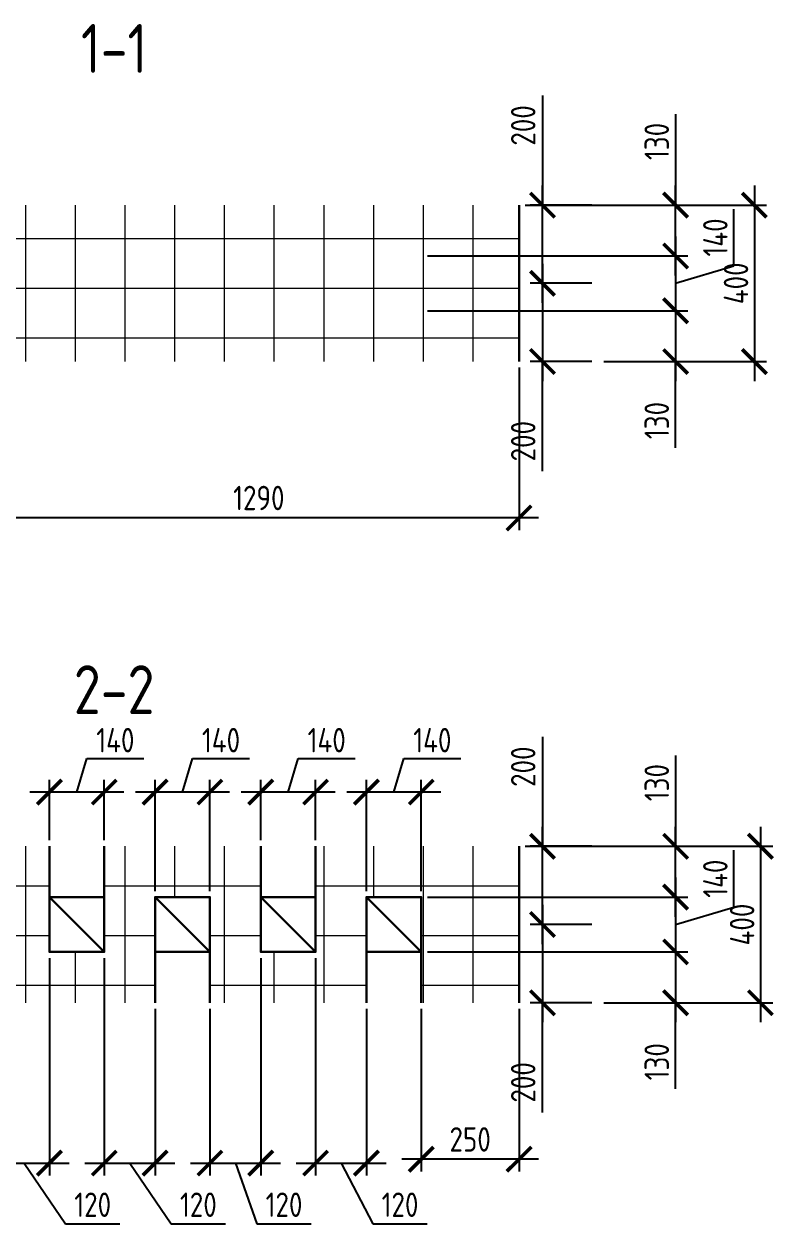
# Model space of a CAD drawing. Header units: millimetres. Extents: x -56498 to 234605, y -296269 to -29969.
# Drawn here: x 171042 to 172958, y -286365 to -283296 of the extents above; entities that cross this region are included whole.
import ezdxf
from ezdxf.enums import TextEntityAlignment as Align

# ---------------------------------------------------------------- set-up
doc = ezdxf.new("R2010")
doc.units = ezdxf.units.MM
doc.header["$LTSCALE"] = 100
doc.header["$PDMODE"] = 35
for name, color, linetype, lineweight in [('0.3', 7, 'Continuous', 30), ('Примітки 0.09', 200, 'Continuous', 9), ('Розміри 0.09', 5, 'Continuous', 9), ('Штрихування 0.09', 253, 'Continuous', 9)]:
    doc.layers.add(name, color=color, linetype=linetype, lineweight=lineweight)
doc.styles.add('GOST 2.304', font='CS_Gost2304.shx')
doc.dimstyles.new('SPDS', dxfattribs={"dimscale": 100, "dimtxt": 2.5, "dimasz": 2.5, "dimexe": 1.25, "dimexo": 0.625, "dimtad": 1, "dimrnd": 0.001, "dimtxsty": 'GOST 2.304', "dimblk": 'ARCHTICK', "dimcen": 2.5, "dimdle": 2, "dimadec": 0, "dimazin": 2, "dimtfac": 0.75, "dimtmove": 1, "dimatfit": 3, "dimfxl": 0, "dimtolj": 1, "dimarcsym": 0})

# ---------------------------------------------------------------- blocks, each defined once
blk = doc.blocks.new('_ArchTick')
at = {"color": 0, "linetype": 'ByBlock', "const_width": 0.15}
blk.add_lwpolyline([(-0.5, -0.5), (0.5, 0.5)], dxfattribs=at)
blk = doc.blocks.new('*D763')
at = {"layer": 'Defpoints', "color": 0, "transparency": 16777216}
for p in [(170976.6, -284159.5), (172306.6, -284159.5), (170976.6, -284559.5)]:
    blk.add_point(p, dxfattribs=at)
at = {"layer": 'Розміри 0.09', "color": 0, "lineweight": -2, "transparency": 16777216}
for p, q in [((170976.6, -284175.1), (170976.6, -284590.7)), ((172306.6, -284175.1), (172306.6, -284590.7)), ((172356.6, -284559.5), (170926.6, -284559.5))]:
    blk.add_line(p, q, dxfattribs=at)
at = {"layer": 'Розміри 0.09', "color": 0, "lineweight": -2, "transparency": 16777216, "xscale": 62.5, "yscale": 62.5, "zscale": 62.5, "rotation": 180}
blk.add_blockref('_ArchTick', (170976.6, -284559.5), dxfattribs=at)
at = {"layer": 'Розміри 0.09', "color": 0, "lineweight": -2, "transparency": 16777216, "xscale": 62.5, "yscale": 62.5, "zscale": 62.5}
blk.add_blockref('_ArchTick', (172306.6, -284559.5), dxfattribs=at)
at = {"layer": 'Розміри 0.09', "color": 0, "transparency": 16777216, "insert": (171641.6, -284508.4), "char_height": 62.5, "attachment_point": 5, "style": 'GOST 2.304'}
blk.add_mtext('\\A1;1290', dxfattribs=at)
blk = doc.blocks.new('*D713')
at = {"layer": 'Defpoints', "color": 0, "transparency": 16777216}
for p in [(171106.6, -285260.4), (171106.6, -285399), (171246.6, -285399)]:
    blk.add_point(p, dxfattribs=at)
at = {"layer": 'Розміри 0.09', "color": 0, "lineweight": -2, "transparency": 16777216}
for p, q in [((171176.6, -285260.4), (171202.4, -285174.5)), ((171202.4, -285174.5), (171347.7, -285174.5)), ((171106.6, -285383.4), (171106.6, -285229.1)), ((171246.6, -285383.4), (171246.6, -285229.1)), ((171296.6, -285260.4), (171056.6, -285260.4))]:
    blk.add_line(p, q, dxfattribs=at)
at = {"layer": 'Розміри 0.09', "color": 0, "lineweight": -2, "transparency": 16777216, "xscale": 62.5, "yscale": 62.5, "zscale": 62.5, "rotation": 180}
blk.add_blockref('_ArchTick', (171106.6, -285260.4), dxfattribs=at)
at = {"layer": 'Розміри 0.09', "color": 0, "lineweight": -2, "transparency": 16777216, "xscale": 62.5, "yscale": 62.5, "zscale": 62.5}
blk.add_blockref('_ArchTick', (171246.6, -285260.4), dxfattribs=at)
at = {"layer": 'Розміри 0.09', "color": 0, "transparency": 16777216, "insert": (171275, -285127.6), "char_height": 62.5, "attachment_point": 5, "style": 'GOST 2.304'}
blk.add_mtext('\\A1;140', dxfattribs=at)
blk = doc.blocks.new('*D714')
at = {"layer": 'Defpoints', "color": 0, "transparency": 16777216}
for p in [(171376.6, -285260.4), (171376.6, -285529), (171516.6, -285529)]:
    blk.add_point(p, dxfattribs=at)
at = {"layer": 'Розміри 0.09', "color": 0, "lineweight": -2, "transparency": 16777216}
for p, q in [((171446.6, -285260.4), (171472.4, -285174.5)), ((171472.4, -285174.5), (171617.7, -285174.5)), ((171376.6, -285513.4), (171376.6, -285229.1)), ((171516.6, -285513.4), (171516.6, -285229.1)), ((171566.6, -285260.4), (171326.6, -285260.4))]:
    blk.add_line(p, q, dxfattribs=at)
at = {"layer": 'Розміри 0.09', "color": 0, "lineweight": -2, "transparency": 16777216, "xscale": 62.5, "yscale": 62.5, "zscale": 62.5, "rotation": 180}
blk.add_blockref('_ArchTick', (171376.6, -285260.4), dxfattribs=at)
at = {"layer": 'Розміри 0.09', "color": 0, "lineweight": -2, "transparency": 16777216, "xscale": 62.5, "yscale": 62.5, "zscale": 62.5}
blk.add_blockref('_ArchTick', (171516.6, -285260.4), dxfattribs=at)
at = {"layer": 'Розміри 0.09', "color": 0, "transparency": 16777216, "insert": (171545, -285127.6), "char_height": 62.5, "attachment_point": 5, "style": 'GOST 2.304'}
blk.add_mtext('\\A1;140', dxfattribs=at)
blk = doc.blocks.new('*D715')
at = {"layer": 'Defpoints', "color": 0, "transparency": 16777216}
for p in [(171646.6, -285260.4), (171646.6, -285399), (171786.6, -285399)]:
    blk.add_point(p, dxfattribs=at)
at = {"layer": 'Розміри 0.09', "color": 0, "lineweight": -2, "transparency": 16777216}
for p, q in [((171716.6, -285260.4), (171742.4, -285174.5)), ((171742.4, -285174.5), (171887.7, -285174.5)), ((171646.6, -285383.4), (171646.6, -285229.1)), ((171786.6, -285383.4), (171786.6, -285229.1)), ((171836.6, -285260.4), (171596.6, -285260.4))]:
    blk.add_line(p, q, dxfattribs=at)
at = {"layer": 'Розміри 0.09', "color": 0, "lineweight": -2, "transparency": 16777216, "xscale": 62.5, "yscale": 62.5, "zscale": 62.5, "rotation": 180}
blk.add_blockref('_ArchTick', (171646.6, -285260.4), dxfattribs=at)
at = {"layer": 'Розміри 0.09', "color": 0, "lineweight": -2, "transparency": 16777216, "xscale": 62.5, "yscale": 62.5, "zscale": 62.5}
blk.add_blockref('_ArchTick', (171786.6, -285260.4), dxfattribs=at)
at = {"layer": 'Розміри 0.09', "color": 0, "transparency": 16777216, "insert": (171815, -285127.6), "char_height": 62.5, "attachment_point": 5, "style": 'GOST 2.304'}
blk.add_mtext('\\A1;140', dxfattribs=at)
blk = doc.blocks.new('*D716')
at = {"layer": 'Defpoints', "color": 0, "transparency": 16777216}
for p in [(171916.6, -285260.4), (171916.6, -285529), (172056.6, -285529)]:
    blk.add_point(p, dxfattribs=at)
at = {"layer": 'Розміри 0.09', "color": 0, "lineweight": -2, "transparency": 16777216}
for p, q in [((171986.6, -285260.4), (172012.4, -285174.5)), ((172012.4, -285174.5), (172157.7, -285174.5)), ((171916.6, -285513.4), (171916.6, -285229.1)), ((172056.6, -285513.4), (172056.6, -285229.1)), ((172106.6, -285260.4), (171866.6, -285260.4))]:
    blk.add_line(p, q, dxfattribs=at)
at = {"layer": 'Розміри 0.09', "color": 0, "lineweight": -2, "transparency": 16777216, "xscale": 62.5, "yscale": 62.5, "zscale": 62.5, "rotation": 180}
blk.add_blockref('_ArchTick', (171916.6, -285260.4), dxfattribs=at)
at = {"layer": 'Розміри 0.09', "color": 0, "lineweight": -2, "transparency": 16777216, "xscale": 62.5, "yscale": 62.5, "zscale": 62.5}
blk.add_blockref('_ArchTick', (172056.6, -285260.4), dxfattribs=at)
at = {"layer": 'Розміри 0.09', "color": 0, "transparency": 16777216, "insert": (172085, -285127.6), "char_height": 62.5, "attachment_point": 5, "style": 'GOST 2.304'}
blk.add_mtext('\\A1;140', dxfattribs=at)
blk = doc.blocks.new('*D718')
at = {"layer": 'Defpoints', "color": 0, "transparency": 16777216}
for p in [(170976.6, -285669), (171106.6, -285669), (171106.6, -286209)]:
    blk.add_point(p, dxfattribs=at)
at = {"layer": 'Розміри 0.09', "color": 0, "lineweight": -2, "transparency": 16777216}
for p, q in [((170976.6, -285684.6), (170976.6, -286240.3)), ((171106.6, -285684.6), (171106.6, -286240.3)), ((170926.6, -286209), (171156.6, -286209)), ((171041.6, -286209), (171147.6, -286364.7)), ((171147.6, -286364.7), (171286.7, -286364.7))]:
    blk.add_line(p, q, dxfattribs=at)
at = {"layer": 'Розміри 0.09', "color": 0, "lineweight": -2, "transparency": 16777216, "xscale": 62.5, "yscale": 62.5, "zscale": 62.5, "rotation": 180}
blk.add_blockref('_ArchTick', (170976.6, -286209), dxfattribs=at)
at = {"layer": 'Розміри 0.09', "color": 0, "lineweight": -2, "transparency": 16777216, "xscale": 62.5, "yscale": 62.5, "zscale": 62.5}
blk.add_blockref('_ArchTick', (171106.6, -286209), dxfattribs=at)
at = {"layer": 'Розміри 0.09', "color": 0, "transparency": 16777216, "insert": (171217.1, -286315.4), "char_height": 62.5, "attachment_point": 5, "style": 'GOST 2.304'}
blk.add_mtext('\\A1;120', dxfattribs=at)
blk = doc.blocks.new('*D719')
at = {"layer": 'Defpoints', "color": 0, "transparency": 16777216}
for p in [(171246.6, -285669), (171376.6, -285799), (171376.6, -286209)]:
    blk.add_point(p, dxfattribs=at)
at = {"layer": 'Розміри 0.09', "color": 0, "lineweight": -2, "transparency": 16777216}
for p, q in [((171246.6, -285684.6), (171246.6, -286240.3)), ((171376.6, -285814.6), (171376.6, -286240.3)), ((171196.6, -286209), (171426.6, -286209)), ((171311.6, -286209), (171417.6, -286364.7)), ((171417.6, -286364.7), (171556.7, -286364.7))]:
    blk.add_line(p, q, dxfattribs=at)
at = {"layer": 'Розміри 0.09', "color": 0, "lineweight": -2, "transparency": 16777216, "xscale": 62.5, "yscale": 62.5, "zscale": 62.5, "rotation": 180}
blk.add_blockref('_ArchTick', (171246.6, -286209), dxfattribs=at)
at = {"layer": 'Розміри 0.09', "color": 0, "lineweight": -2, "transparency": 16777216, "xscale": 62.5, "yscale": 62.5, "zscale": 62.5}
blk.add_blockref('_ArchTick', (171376.6, -286209), dxfattribs=at)
at = {"layer": 'Розміри 0.09', "color": 0, "transparency": 16777216, "insert": (171487.1, -286315.4), "char_height": 62.5, "attachment_point": 5, "style": 'GOST 2.304'}
blk.add_mtext('\\A1;120', dxfattribs=at)
blk = doc.blocks.new('*D720')
at = {"layer": 'Defpoints', "color": 0, "transparency": 16777216}
for p in [(171646.6, -285669), (171516.6, -285799), (171646.6, -286209)]:
    blk.add_point(p, dxfattribs=at)
at = {"layer": 'Розміри 0.09', "color": 0, "lineweight": -2, "transparency": 16777216}
for p, q in [((171646.6, -285684.6), (171646.6, -286240.3)), ((171516.6, -285814.6), (171516.6, -286240.3)), ((171466.6, -286209), (171696.6, -286209)), ((171581.6, -286209), (171636.5, -286364.7)), ((171636.5, -286364.7), (171775.5, -286364.7))]:
    blk.add_line(p, q, dxfattribs=at)
at = {"layer": 'Розміри 0.09', "color": 0, "lineweight": -2, "transparency": 16777216, "xscale": 62.5, "yscale": 62.5, "zscale": 62.5, "rotation": 180}
blk.add_blockref('_ArchTick', (171516.6, -286209), dxfattribs=at)
at = {"layer": 'Розміри 0.09', "color": 0, "lineweight": -2, "transparency": 16777216, "xscale": 62.5, "yscale": 62.5, "zscale": 62.5}
blk.add_blockref('_ArchTick', (171646.6, -286209), dxfattribs=at)
at = {"layer": 'Розміри 0.09', "color": 0, "transparency": 16777216, "insert": (171706, -286315.4), "char_height": 62.5, "attachment_point": 5, "style": 'GOST 2.304'}
blk.add_mtext('\\A1;120', dxfattribs=at)
blk = doc.blocks.new('*D721')
at = {"layer": 'Defpoints', "color": 0, "transparency": 16777216}
for p in [(171786.6, -285669), (171916.6, -285799), (171916.6, -286209)]:
    blk.add_point(p, dxfattribs=at)
at = {"layer": 'Розміри 0.09', "color": 0, "lineweight": -2, "transparency": 16777216}
for p, q in [((171786.6, -285684.6), (171786.6, -286240.3)), ((171916.6, -285814.6), (171916.6, -286240.3)), ((171736.6, -286209), (171966.6, -286209)), ((171851.6, -286209), (171932.9, -286364.7)), ((171932.9, -286364.7), (172071.9, -286364.7))]:
    blk.add_line(p, q, dxfattribs=at)
at = {"layer": 'Розміри 0.09', "color": 0, "lineweight": -2, "transparency": 16777216, "xscale": 62.5, "yscale": 62.5, "zscale": 62.5, "rotation": 180}
blk.add_blockref('_ArchTick', (171786.6, -286209), dxfattribs=at)
at = {"layer": 'Розміри 0.09', "color": 0, "lineweight": -2, "transparency": 16777216, "xscale": 62.5, "yscale": 62.5, "zscale": 62.5}
blk.add_blockref('_ArchTick', (171916.6, -286209), dxfattribs=at)
at = {"layer": 'Розміри 0.09', "color": 0, "transparency": 16777216, "insert": (172002.4, -286315.4), "char_height": 62.5, "attachment_point": 5, "style": 'GOST 2.304'}
blk.add_mtext('\\A1;120', dxfattribs=at)
blk = doc.blocks.new('*D722')
at = {"layer": 'Defpoints', "color": 0, "transparency": 16777216}
for p in [(172056.6, -285799), (172306.6, -285799), (172056.6, -286199)]:
    blk.add_point(p, dxfattribs=at)
at = {"layer": 'Розміри 0.09', "color": 0, "lineweight": -2, "transparency": 16777216}
for p, q in [((172056.6, -285814.6), (172056.6, -286230.3)), ((172306.6, -285814.6), (172306.6, -286230.3)), ((172356.6, -286199), (172006.6, -286199))]:
    blk.add_line(p, q, dxfattribs=at)
at = {"layer": 'Розміри 0.09', "color": 0, "lineweight": -2, "transparency": 16777216, "xscale": 62.5, "yscale": 62.5, "zscale": 62.5, "rotation": 180}
blk.add_blockref('_ArchTick', (172056.6, -286199), dxfattribs=at)
at = {"layer": 'Розміри 0.09', "color": 0, "lineweight": -2, "transparency": 16777216, "xscale": 62.5, "yscale": 62.5, "zscale": 62.5}
blk.add_blockref('_ArchTick', (172306.6, -286199), dxfattribs=at)
at = {"layer": 'Розміри 0.09', "color": 0, "transparency": 16777216, "insert": (172181.6, -286148.4), "char_height": 62.5, "attachment_point": 5, "style": 'GOST 2.304'}
blk.add_mtext('\\A1;250', dxfattribs=at)
blk = doc.blocks.new('*D723')
at = {"layer": 'Defpoints', "color": 0, "transparency": 16777216}
for p in [(172306.6, -285399), (172706.6, -285399), (172056.6, -285529)]:
    blk.add_point(p, dxfattribs=at)
at = {"layer": 'Розміри 0.09', "color": 0, "lineweight": -2, "transparency": 16777216}
for p, q in [((172706.6, -285166.7), (172706.6, -285399)), ((172706.6, -285579), (172706.6, -285349)), ((172322.2, -285399), (172737.8, -285399)), ((172072.2, -285529), (172737.8, -285529))]:
    blk.add_line(p, q, dxfattribs=at)
at = {"layer": 'Розміри 0.09', "color": 0, "lineweight": -2, "transparency": 16777216, "xscale": 62.5, "yscale": 62.5, "zscale": 62.5}
for p, rotation in [((172706.6, -285399), 90), ((172706.6, -285529), 270)]:
    blk.add_blockref('_ArchTick', p, dxfattribs=dict(at, rotation=rotation))
at = {"layer": 'Розміри 0.09', "color": 0, "transparency": 16777216, "insert": (172658.4, -285236.2), "char_height": 62.5, "attachment_point": 5, "rotation": 90, "style": 'GOST 2.304'}
blk.add_mtext('\\A1;130', dxfattribs=at)
blk = doc.blocks.new('*D724')
at = {"layer": 'Defpoints', "color": 0, "transparency": 16777216}
for p in [(172056.6, -285529), (172056.6, -285669), (172706.6, -285669)]:
    blk.add_point(p, dxfattribs=at)
at = {"layer": 'Розміри 0.09', "color": 0, "lineweight": -2, "transparency": 16777216}
for p, q in [((172855, -285554.5), (172855, -285409.2)), ((172706.6, -285479), (172706.6, -285719)), ((172072.2, -285529), (172737.8, -285529)), ((172706.6, -285599), (172855, -285554.5)), ((172072.2, -285669), (172737.8, -285669))]:
    blk.add_line(p, q, dxfattribs=at)
at = {"layer": 'Розміри 0.09', "color": 0, "lineweight": -2, "transparency": 16777216, "xscale": 62.5, "yscale": 62.5, "zscale": 62.5}
for p, rotation in [((172706.6, -285529), 90), ((172706.6, -285669), 270)]:
    blk.add_blockref('_ArchTick', p, dxfattribs=dict(at, rotation=rotation))
at = {"layer": 'Розміри 0.09', "color": 0, "transparency": 16777216, "insert": (172808.1, -285481.8), "char_height": 62.5, "attachment_point": 5, "rotation": 90, "style": 'GOST 2.304'}
blk.add_mtext('\\A1;140', dxfattribs=at)
blk = doc.blocks.new('*D725')
at = {"layer": 'Defpoints', "color": 0, "transparency": 16777216}
for p in [(172056.6, -285669), (172507.8, -285799), (172706.6, -285799)]:
    blk.add_point(p, dxfattribs=at)
at = {"layer": 'Розміри 0.09', "color": 0, "lineweight": -2, "transparency": 16777216}
for p, q in [((172706.6, -285619), (172706.6, -285849)), ((172072.2, -285669), (172737.8, -285669)), ((172523.4, -285799), (172737.8, -285799)), ((172706.6, -286019.4), (172706.6, -285799))]:
    blk.add_line(p, q, dxfattribs=at)
at = {"layer": 'Розміри 0.09', "color": 0, "lineweight": -2, "transparency": 16777216, "xscale": 62.5, "yscale": 62.5, "zscale": 62.5}
for p, rotation in [((172706.6, -285669), 90), ((172706.6, -285799), 270)]:
    blk.add_blockref('_ArchTick', p, dxfattribs=dict(at, rotation=rotation))
at = {"layer": 'Розміри 0.09', "color": 0, "transparency": 16777216, "insert": (172658.4, -285949.8), "char_height": 62.5, "attachment_point": 5, "rotation": 90, "style": 'GOST 2.304'}
blk.add_mtext('\\A1;130', dxfattribs=at)
blk = doc.blocks.new('*D726')
at = {"layer": 'Defpoints', "color": 0, "transparency": 16777216}
for p in [(172366.4, -285399), (172507.8, -285399), (172507.8, -285599)]:
    blk.add_point(p, dxfattribs=at)
at = {"layer": 'Розміри 0.09', "color": 0, "lineweight": -2, "transparency": 16777216}
for p, q in [((172366.4, -285118.8), (172366.4, -285399)), ((172366.4, -285649), (172366.4, -285349)), ((172492.1, -285399), (172335.2, -285399)), ((172492.1, -285599), (172335.2, -285599))]:
    blk.add_line(p, q, dxfattribs=at)
at = {"layer": 'Розміри 0.09', "color": 0, "lineweight": -2, "transparency": 16777216, "xscale": 62.5, "yscale": 62.5, "zscale": 62.5}
for p, rotation in [((172366.4, -285399), 90), ((172366.4, -285599), 270)]:
    blk.add_blockref('_ArchTick', p, dxfattribs=dict(at, rotation=rotation))
at = {"layer": 'Розміри 0.09', "color": 0, "transparency": 16777216, "insert": (172317.2, -285195.4), "char_height": 62.5, "attachment_point": 5, "rotation": 90, "style": 'GOST 2.304'}
blk.add_mtext('\\A1;200', dxfattribs=at)
blk = doc.blocks.new('*D727')
at = {"layer": 'Defpoints', "color": 0, "transparency": 16777216}
for p in [(172507.8, -285599), (172366.4, -285799), (172507.8, -285799)]:
    blk.add_point(p, dxfattribs=at)
at = {"layer": 'Розміри 0.09', "color": 0, "lineweight": -2, "transparency": 16777216}
for p, q in [((172366.4, -285549), (172366.4, -285849)), ((172492.1, -285599), (172335.2, -285599)), ((172492.1, -285799), (172335.2, -285799)), ((172366.4, -286079.2), (172366.4, -285799))]:
    blk.add_line(p, q, dxfattribs=at)
at = {"layer": 'Розміри 0.09', "color": 0, "lineweight": -2, "transparency": 16777216, "xscale": 62.5, "yscale": 62.5, "zscale": 62.5}
for p, rotation in [((172366.4, -285599), 90), ((172366.4, -285799), 270)]:
    blk.add_blockref('_ArchTick', p, dxfattribs=dict(at, rotation=rotation))
at = {"layer": 'Розміри 0.09', "color": 0, "transparency": 16777216, "insert": (172317.2, -286002.6), "char_height": 62.5, "attachment_point": 5, "rotation": 90, "style": 'GOST 2.304'}
blk.add_mtext('\\A1;200', dxfattribs=at)
blk = doc.blocks.new('*D728')
at = {"layer": 'Defpoints', "color": 0, "transparency": 16777216}
for p in [(172306.6, -283759.5), (172706.6, -283759.5), (172056.6, -283889.5)]:
    blk.add_point(p, dxfattribs=at)
at = {"layer": 'Розміри 0.09', "color": 0, "lineweight": -2, "transparency": 16777216}
for p, q in [((172706.6, -283527.2), (172706.6, -283759.5)), ((172706.6, -283939.5), (172706.6, -283709.5)), ((172322.2, -283759.5), (172737.8, -283759.5)), ((172072.2, -283889.5), (172737.8, -283889.5))]:
    blk.add_line(p, q, dxfattribs=at)
at = {"layer": 'Розміри 0.09', "color": 0, "lineweight": -2, "transparency": 16777216, "xscale": 62.5, "yscale": 62.5, "zscale": 62.5}
for p, rotation in [((172706.6, -283759.5), 90), ((172706.6, -283889.5), 270)]:
    blk.add_blockref('_ArchTick', p, dxfattribs=dict(at, rotation=rotation))
at = {"layer": 'Розміри 0.09', "color": 0, "transparency": 16777216, "insert": (172658.4, -283596.7), "char_height": 62.5, "attachment_point": 5, "rotation": 90, "style": 'GOST 2.304'}
blk.add_mtext('\\A1;130', dxfattribs=at)
blk = doc.blocks.new('*D729')
at = {"layer": 'Defpoints', "color": 0, "transparency": 16777216}
for p in [(172056.6, -283889.5), (172056.6, -284029.5), (172706.6, -284029.5)]:
    blk.add_point(p, dxfattribs=at)
at = {"layer": 'Розміри 0.09', "color": 0, "lineweight": -2, "transparency": 16777216}
for p, q in [((172855, -283914.9), (172855, -283769.6)), ((172706.6, -283839.5), (172706.6, -284079.5)), ((172072.2, -283889.5), (172737.8, -283889.5)), ((172706.6, -283959.5), (172855, -283914.9)), ((172072.2, -284029.5), (172737.8, -284029.5))]:
    blk.add_line(p, q, dxfattribs=at)
at = {"layer": 'Розміри 0.09', "color": 0, "lineweight": -2, "transparency": 16777216, "xscale": 62.5, "yscale": 62.5, "zscale": 62.5}
for p, rotation in [((172706.6, -283889.5), 90), ((172706.6, -284029.5), 270)]:
    blk.add_blockref('_ArchTick', p, dxfattribs=dict(at, rotation=rotation))
at = {"layer": 'Розміри 0.09', "color": 0, "transparency": 16777216, "insert": (172808.1, -283842.3), "char_height": 62.5, "attachment_point": 5, "rotation": 90, "style": 'GOST 2.304'}
blk.add_mtext('\\A1;140', dxfattribs=at)
blk = doc.blocks.new('*D730')
at = {"layer": 'Defpoints', "color": 0, "transparency": 16777216}
for p in [(172056.6, -284029.5), (172507.8, -284159.5), (172706.6, -284159.5)]:
    blk.add_point(p, dxfattribs=at)
at = {"layer": 'Розміри 0.09', "color": 0, "lineweight": -2, "transparency": 16777216}
for p, q in [((172706.6, -283979.5), (172706.6, -284209.5)), ((172072.2, -284029.5), (172737.8, -284029.5)), ((172523.4, -284159.5), (172737.8, -284159.5)), ((172706.6, -284379.8), (172706.6, -284159.5))]:
    blk.add_line(p, q, dxfattribs=at)
at = {"layer": 'Розміри 0.09', "color": 0, "lineweight": -2, "transparency": 16777216, "xscale": 62.5, "yscale": 62.5, "zscale": 62.5}
for p, rotation in [((172706.6, -284029.5), 90), ((172706.6, -284159.5), 270)]:
    blk.add_blockref('_ArchTick', p, dxfattribs=dict(at, rotation=rotation))
at = {"layer": 'Розміри 0.09', "color": 0, "transparency": 16777216, "insert": (172658.4, -284310.3), "char_height": 62.5, "attachment_point": 5, "rotation": 90, "style": 'GOST 2.304'}
blk.add_mtext('\\A1;130', dxfattribs=at)
blk = doc.blocks.new('*D731')
at = {"layer": 'Defpoints', "color": 0, "transparency": 16777216}
for p in [(172366.4, -283759.5), (172507.8, -283759.5), (172507.8, -283959.5)]:
    blk.add_point(p, dxfattribs=at)
at = {"layer": 'Розміри 0.09', "color": 0, "lineweight": -2, "transparency": 16777216}
for p, q in [((172366.4, -283479.3), (172366.4, -283759.5)), ((172366.4, -284009.5), (172366.4, -283709.5)), ((172492.1, -283759.5), (172335.2, -283759.5)), ((172492.1, -283959.5), (172335.2, -283959.5))]:
    blk.add_line(p, q, dxfattribs=at)
at = {"layer": 'Розміри 0.09', "color": 0, "lineweight": -2, "transparency": 16777216, "xscale": 62.5, "yscale": 62.5, "zscale": 62.5}
for p, rotation in [((172366.4, -283759.5), 90), ((172366.4, -283959.5), 270)]:
    blk.add_blockref('_ArchTick', p, dxfattribs=dict(at, rotation=rotation))
at = {"layer": 'Розміри 0.09', "color": 0, "transparency": 16777216, "insert": (172317.2, -283555.8), "char_height": 62.5, "attachment_point": 5, "rotation": 90, "style": 'GOST 2.304'}
blk.add_mtext('\\A1;200', dxfattribs=at)
blk = doc.blocks.new('*D732')
at = {"layer": 'Defpoints', "color": 0, "transparency": 16777216}
for p in [(172507.8, -283959.5), (172366.4, -284159.5), (172507.8, -284159.5)]:
    blk.add_point(p, dxfattribs=at)
at = {"layer": 'Розміри 0.09', "color": 0, "lineweight": -2, "transparency": 16777216}
for p, q in [((172366.4, -283909.5), (172366.4, -284209.5)), ((172492.1, -283959.5), (172335.2, -283959.5)), ((172492.1, -284159.5), (172335.2, -284159.5)), ((172366.4, -284439.6), (172366.4, -284159.5))]:
    blk.add_line(p, q, dxfattribs=at)
at = {"layer": 'Розміри 0.09', "color": 0, "lineweight": -2, "transparency": 16777216, "xscale": 62.5, "yscale": 62.5, "zscale": 62.5}
for p, rotation in [((172366.4, -283959.5), 90), ((172366.4, -284159.5), 270)]:
    blk.add_blockref('_ArchTick', p, dxfattribs=dict(at, rotation=rotation))
at = {"layer": 'Розміри 0.09', "color": 0, "transparency": 16777216, "insert": (172317.2, -284363.1), "char_height": 62.5, "attachment_point": 5, "rotation": 90, "style": 'GOST 2.304'}
blk.add_mtext('\\A1;200', dxfattribs=at)
blk = doc.blocks.new('*D707')
at = {"layer": 'Defpoints', "color": 0, "transparency": 16777216}
for p in [(172507.8, -285399), (172523.4, -285799), (172923.4, -285799)]:
    blk.add_point(p, dxfattribs=at)
at = {"layer": 'Розміри 0.09', "color": 0, "lineweight": -2, "transparency": 16777216}
for p, q in [((172923.4, -285349), (172923.4, -285849)), ((172523.4, -285399), (172954.6, -285399)), ((172539, -285799), (172954.6, -285799))]:
    blk.add_line(p, q, dxfattribs=at)
at = {"layer": 'Розміри 0.09', "color": 0, "lineweight": -2, "transparency": 16777216, "xscale": 62.5, "yscale": 62.5, "zscale": 62.5}
for p, rotation in [((172923.4, -285399), 90), ((172923.4, -285799), 270)]:
    blk.add_blockref('_ArchTick', p, dxfattribs=dict(at, rotation=rotation))
at = {"layer": 'Розміри 0.09', "color": 0, "transparency": 16777216, "insert": (172876.5, -285599), "char_height": 62.5, "attachment_point": 5, "rotation": 90, "style": 'GOST 2.304'}
blk.add_mtext('\\A1;400', dxfattribs=at)
blk = doc.blocks.new('*D708')
at = {"layer": 'Defpoints', "color": 0, "transparency": 16777216}
for p in [(172507.8, -283759.5), (172507.8, -284159.5), (172907.8, -284159.5)]:
    blk.add_point(p, dxfattribs=at)
at = {"layer": 'Розміри 0.09', "color": 0, "lineweight": -2, "transparency": 16777216}
for p, q in [((172907.8, -283709.5), (172907.8, -284209.5)), ((172523.4, -283759.5), (172939, -283759.5)), ((172523.4, -284159.5), (172939, -284159.5))]:
    blk.add_line(p, q, dxfattribs=at)
at = {"layer": 'Розміри 0.09', "color": 0, "lineweight": -2, "transparency": 16777216, "xscale": 62.5, "yscale": 62.5, "zscale": 62.5}
for p, rotation in [((172907.8, -283759.5), 90), ((172907.8, -284159.5), 270)]:
    blk.add_blockref('_ArchTick', p, dxfattribs=dict(at, rotation=rotation))
at = {"layer": 'Розміри 0.09', "color": 0, "transparency": 16777216, "insert": (172860.9, -283959.5), "char_height": 62.5, "attachment_point": 5, "rotation": 90, "style": 'GOST 2.304'}
blk.add_mtext('\\A1;400', dxfattribs=at)

msp = doc.modelspace()

# ---------------------------------------------------------------- hatches: boundary and pattern name
at = {"layer": 'Штрихування 0.09'}
h = msp.add_hatch(dxfattribs=at)
h.set_pattern_fill('NET', color=256, scale=40, angle=90, style=0)
h.set_pattern_definition([(90, (326621.11, 0), (127, 8e-15), []), (7e-15, (326621.11, 0), (2e-14, -127), [])])
h.paths.add_polyline_path([(171106.579, -283759.456), (171246.579, -283759.456), (171246.579, -283889.456), (171106.579, -283889.456)], flags=17)
h.paths.add_polyline_path([(171376.579, -284029.456), (171516.579, -284029.456), (171516.579, -284159.456), (171376.579, -284159.456)], flags=17)
h.paths.add_polyline_path([(171646.579, -283759.456), (171786.579, -283759.456), (171786.579, -283889.456), (171646.579, -283889.456)])
h.paths.add_polyline_path([(171916.579, -284029.456), (172056.579, -284029.456), (172056.579, -284159.456), (171916.579, -284159.456)], flags=17)
h.paths.add_polyline_path([(171646.579, -283889.456), (171786.579, -283889.456), (171716.579, -283959.456), (171646.579, -283959.456)], flags=17)
h.paths.add_polyline_path([(171646.579, -283959.456), (171716.579, -283959.456), (171646.579, -284029.456)], flags=17)
h.paths.add_polyline_path([(171716.579, -283959.456), (171786.579, -283959.456), (171786.579, -284029.456), (171646.579, -284029.456)], flags=17)
h.paths.add_polyline_path([(171786.579, -283889.456), (171786.579, -283959.456), (171716.579, -283959.456)], flags=16)
h.paths.add_polyline_path([(171916.579, -283889.456), (172056.579, -283889.456), (171986.579, -283959.456), (171916.579, -283959.456)], flags=17)
h.paths.add_polyline_path([(171916.579, -283959.456), (171986.579, -283959.456), (171916.579, -284029.456)], flags=16)
h.paths.add_polyline_path([(171986.579, -283959.456), (172056.579, -283959.456), (172056.579, -284029.456), (171916.579, -284029.456)], flags=17)
h.paths.add_polyline_path([(172056.579, -283889.456), (172056.579, -283959.456), (171986.579, -283959.456)], flags=17)
h.paths.add_polyline_path([(171376.579, -283889.456), (171516.579, -283889.456), (171446.579, -283959.456), (171376.579, -283959.456)], flags=17)
h.paths.add_polyline_path([(171376.579, -283959.456), (171446.579, -283959.456), (171376.579, -284029.456)], flags=17)
h.paths.add_polyline_path([(171446.579, -283959.456), (171516.579, -283959.456), (171516.579, -284029.456), (171376.579, -284029.456)], flags=17)
h.paths.add_polyline_path([(171516.579, -283889.456), (171516.579, -283959.456), (171446.579, -283959.456)], flags=17)
h.paths.add_polyline_path([(171106.579, -283889.456), (171246.579, -283889.456), (171176.579, -283959.456), (171106.579, -283959.456)], flags=17)
h.paths.add_polyline_path([(171106.579, -283959.456), (171176.579, -283959.456), (171106.579, -284029.456)], flags=16)
h.paths.add_polyline_path([(171176.579, -283959.456), (171246.579, -283959.456), (171246.579, -284029.456), (171106.579, -284029.456)], flags=17)
h.paths.add_polyline_path([(171246.579, -283889.456), (171246.579, -283959.456), (171176.579, -283959.456)], flags=16)
h.paths.add_polyline_path([(171646.579, -283759.456), (171646.579, -283889.456), (171646.579, -284029.456), (171786.579, -284029.456), (171786.579, -283889.456), (171786.579, -283759.456), (172306.579, -283759.456), (172306.579, -284159.456), (172056.579, -284159.456), (172056.579, -284029.456), (172056.579, -283889.456), (171916.579, -283889.456), (171916.579, -284029.456), (171916.579, -284159.456), (171516.579, -284159.456), (171516.579, -284029.456), (171516.579, -283889.456), (171376.579, -283889.456), (171376.579, -284029.456), (171376.579, -284159.456), (170976.579, -284159.456), (170976.579, -284029.456), (170976.579, -283889.456), (170706.579, -283889.456), (170706.579, -284029.456), (170706.579, -284159.456), (170486.579, -284159.456), (170186.579, -284159.456), (170186.579, -283759.456), (170306.579, -283759.456), (170306.579, -283889.456), (170306.579, -284029.456), (170576.579, -284029.456), (170576.579, -283889.456), (170576.579, -283759.456), (170886.579, -283759.456), (171106.579, -283759.456), (171106.579, -283889.456), (171106.579, -284029.456), (171246.579, -284029.456), (171246.579, -283889.456), (171246.579, -283759.456)])
h = msp.add_hatch(dxfattribs=at)
h.set_pattern_fill('NET', color=256, scale=40, angle=90, style=0)
h.set_pattern_definition([(90, (326621.11, 250), (127, 8e-15), []), (7e-15, (326621.11, 250), (2e-14, -127), [])])
h.paths.add_polyline_path([(170706.579, -285669.019), (170850.504, -285669.019), (170856.248, -285799.019), (170706.579, -285799.019)], flags=17)
h.paths.add_polyline_path([(170850.504, -285669.019), (170976.579, -285669.019), (170976.579, -285799.019), (170856.248, -285799.019)], flags=17)
h.paths.add_polyline_path([(170306.579, -285399.019), (170576.579, -285399.019), (170576.579, -285529.019), (170306.579, -285529.019)], flags=17)
h.paths.add_polyline_path([(171646.579, -285399.019), (171646.579, -285529.019), (171646.579, -285669.019), (171786.579, -285669.019), (171786.579, -285529.019), (171786.579, -285399.019), (172306.579, -285399.019), (172306.579, -285799.019), (172056.579, -285799.019), (172056.579, -285669.019), (172056.579, -285529.019), (171916.579, -285529.019), (171916.579, -285669.019), (171916.579, -285799.019), (171516.579, -285799.019), (171516.579, -285669.019), (171516.579, -285529.019), (171376.579, -285529.019), (171376.579, -285669.019), (171376.579, -285799.019), (170976.579, -285799.019), (170976.579, -285669.019), (170976.579, -285529.019), (170706.579, -285529.019), (170706.579, -285669.019), (170706.579, -285799.019), (170486.579, -285799.019), (170186.579, -285799.019), (170186.579, -285399.019), (170306.579, -285399.019), (170306.579, -285529.019), (170306.579, -285669.019), (170576.579, -285669.019), (170576.579, -285529.019), (170576.579, -285399.019), (170886.579, -285399.019), (171106.579, -285399.019), (171106.579, -285529.019), (171106.579, -285669.019), (171246.579, -285669.019), (171246.579, -285529.019), (171246.579, -285399.019)])

# ---------------------------------------------------------------- linework, layer by layer
at = {"layer": '0.3'}
for p, q in [((172306.579, -284159.456), (172306.579, -283759.456)), ((171106.579, -285529.019), (171106.579, -285399.019)), ((171246.579, -285529.019), (171246.579, -285399.019)), ((171646.579, -285529.019), (171646.579, -285399.019)), ((171786.579, -285529.019), (171786.579, -285399.019)), ((172306.579, -285799.019), (172306.579, -285399.019)), ((171376.579, -285799.019), (171376.579, -285669.019)), ((171516.579, -285799.019), (171516.579, -285669.019)), ((171916.579, -285799.019), (171916.579, -285669.019)), ((172056.579, -285799.019), (172056.579, -285669.019))]:
    msp.add_line(p, q, dxfattribs=at)
for points in [[(171106.579, -285529.019), (171246.579, -285529.019), (171246.579, -285669.019), (171106.579, -285529.019), (171106.579, -285669.019), (171246.579, -285669.019)], [(171376.579, -285529.019), (171516.579, -285529.019), (171516.579, -285669.019), (171376.579, -285529.019), (171376.579, -285669.019), (171516.579, -285669.019)], [(171646.579, -285529.019), (171786.579, -285529.019), (171786.579, -285669.019), (171646.579, -285529.019), (171646.579, -285669.019), (171786.579, -285669.019)], [(171916.579, -285529.019), (172056.579, -285529.019), (172056.579, -285669.019), (171916.579, -285529.019), (171916.579, -285669.019), (172056.579, -285669.019)]]:
    msp.add_lwpolyline(points, dxfattribs=at)

# ---------------------------------------------------------------- texts
at = {"layer": 'Примітки 0.09', "ltscale": 0.25, "style": 'GOST 2.304'}
for s, p in [('1-1', (171271.861, -283421.43)), ('2-2', (171271.861, -285060.994))]:
    msp.add_text(s, height=125, dxfattribs=at).set_placement(p, align=Align.CENTER)

# ---------------------------------------------------------------- dimensions: what is measured, and where the dimension line sits
at = {"layer": 'Розміри 0.09'}
for base, p1, p2, angle, picture, middle in [((172366.448, -283759.456), (172507.77, -283959.456), (172507.77, -283759.456), 90, '*D731', (172358.337, -283555.847)), ((172706.579, -283759.456), (172056.579, -283889.456), (172306.579, -283759.456), 90, '*D728', (172706.579, -283596.682)), ((172366.448, -284159.456), (172507.77, -283959.456), (172507.77, -284159.456), 270, '*D732', (172358.337, -284363.065)), ((172706.579, -284159.456), (172056.579, -284029.456), (172507.77, -284159.456), 90, '*D730', (172693.256, -284310.26)), ((172366.448, -285399.019), (172507.77, -285599.019), (172507.77, -285399.019), 90, '*D726', (172358.337, -285195.41)), ((172706.579, -285399.019), (172056.579, -285529.019), (172306.579, -285399.019), 90, '*D723', (172706.579, -285236.245)), ((172366.448, -285799.019), (172507.77, -285599.019), (172507.77, -285799.019), 270, '*D727', (172358.337, -286002.629)), ((172706.579, -285799.019), (172056.579, -285669.019), (172507.77, -285799.019), 90, '*D725', (172693.256, -285949.823))]:
    dim = msp.add_linear_dim(base=base, p1=p1, p2=p2, angle=angle, dimstyle='SPDS', override={"dimscale": 25, "dimlfac": 1, "dimtxsty": 'GOST 2.304', "dimblk1": 'ArchTick', "dimblk2": 'ArchTick', "dimsah": 1, "dimtolj": 1}, dxfattribs=at)
    dim.commit()
    dim.dimension.update_dxf_attribs({"geometry": picture, "text_midpoint": middle, "dimtype": 160})
for base, p1, p2, angle, picture, middle in [((172907.77, -284159.456), (172507.77, -283759.456), (172507.77, -284159.456), 90, '*D708', (172860.895, -283959.456)), ((172706.579, -284029.456), (172056.579, -283889.456), (172056.579, -284029.456), 90, '*D729', (172808.142, -283899.3)), ((171106.579, -285260.389), (171246.579, -285399.019), (171106.579, -285399.019), 180, '*D713', (171217.985, -285127.577)), ((171376.579, -285260.389), (171516.579, -285529.019), (171376.579, -285529.019), 180, '*D714', (171487.985, -285127.577)), ((171646.579, -285260.389), (171786.579, -285399.019), (171646.579, -285399.019), 180, '*D715', (171757.985, -285127.577)), ((171916.579, -285260.389), (172056.579, -285529.019), (171916.579, -285529.019), 180, '*D716', (172027.985, -285127.577)), ((172923.395, -285799.019), (172507.77, -285399.019), (172523.395, -285799.019), 90, '*D707', (172876.52, -285599.019)), ((172706.579, -285669.019), (172056.579, -285529.019), (172056.579, -285669.019), 90, '*D724', (172808.142, -285538.863)), ((172056.579, -286199.019), (172306.579, -285799.019), (172056.579, -285799.019), 180, '*D722', (172181.579, -286148.429))]:
    dim = msp.add_linear_dim(base=base, p1=p1, p2=p2, angle=angle, dimstyle='SPDS', override={"dimscale": 25, "dimlfac": 1, "dimtxsty": 'GOST 2.304', "dimblk1": 'ArchTick', "dimblk2": 'ArchTick', "dimsah": 1, "dimtolj": 1}, dxfattribs=at)
    dim.commit()
    dim.dimension.update_dxf_attribs({"geometry": picture, "text_midpoint": middle})
dim = msp.add_linear_dim(base=(170976.579, -284559.456), p1=(172306.579, -284159.456), p2=(170976.579, -284159.456), angle=180, text='1290', dimstyle='SPDS', override={"dimscale": 25, "dimlfac": 1, "dimtxsty": 'GOST 2.304', "dimblk1": 'ArchTick', "dimblk2": 'ArchTick', "dimsah": 1, "dimtolj": 1}, dxfattribs=at)
dim.commit()
dim.dimension.update_dxf_attribs({"geometry": '*D763', "text_midpoint": (171641.579, -284508.352)})
for base, p1, p2, picture, middle in [((171106.579, -286209.019), (170976.579, -285669.019), (171106.579, -285669.019), '*D718', (171163.218, -286364.718)), ((171376.579, -286209.019), (171246.579, -285669.019), (171376.579, -285799.019), '*D719', (171433.218, -286364.718)), ((171646.579, -286209.019), (171516.579, -285799.019), (171646.579, -285669.019), '*D720', (171652.096, -286364.718)), ((171916.579, -286209.019), (171786.579, -285669.019), (171916.579, -285799.019), '*D721', (171948.51, -286364.718))]:
    dim = msp.add_linear_dim(base=base, p1=p1, p2=p2, angle=180, text='120', dimstyle='SPDS', override={"dimscale": 25, "dimlfac": 1, "dimtxsty": 'GOST 2.304', "dimblk1": 'ArchTick', "dimblk2": 'ArchTick', "dimsah": 1, "dimtolj": 1}, dxfattribs=at)
    dim.commit()
    dim.dimension.update_dxf_attribs({"geometry": picture, "text_midpoint": middle, "dimtype": 160})

doc.saveas('drawing.dxf')
